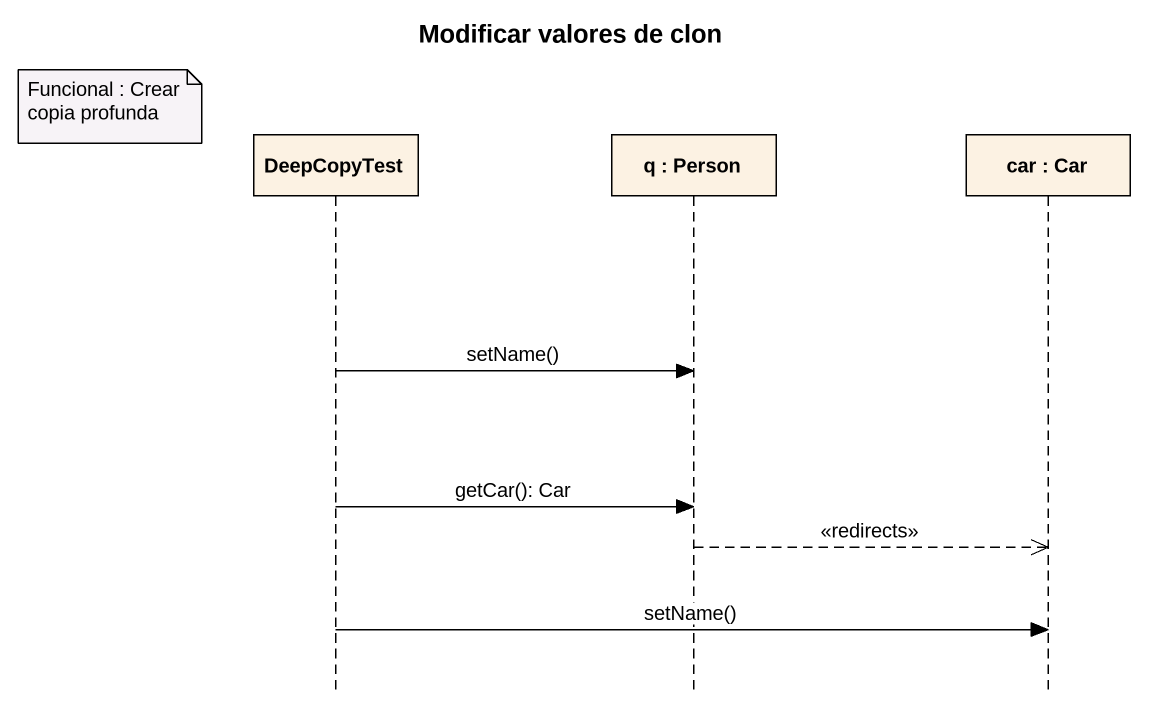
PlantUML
@startuml
title Modificar valores de clon
hide footbox
participant DeepCopyTest
participant "q : Person" as q
participant "car : Car" as car

note left of DeepCopyTest : Funcional : Crear copia profunda
DeepCopyTest -> q : setName()
DeepCopyTest -> q : getCar(): Car
q -->> car : <<redirects>>
DeepCopyTest -> car : setName()
@enduml
